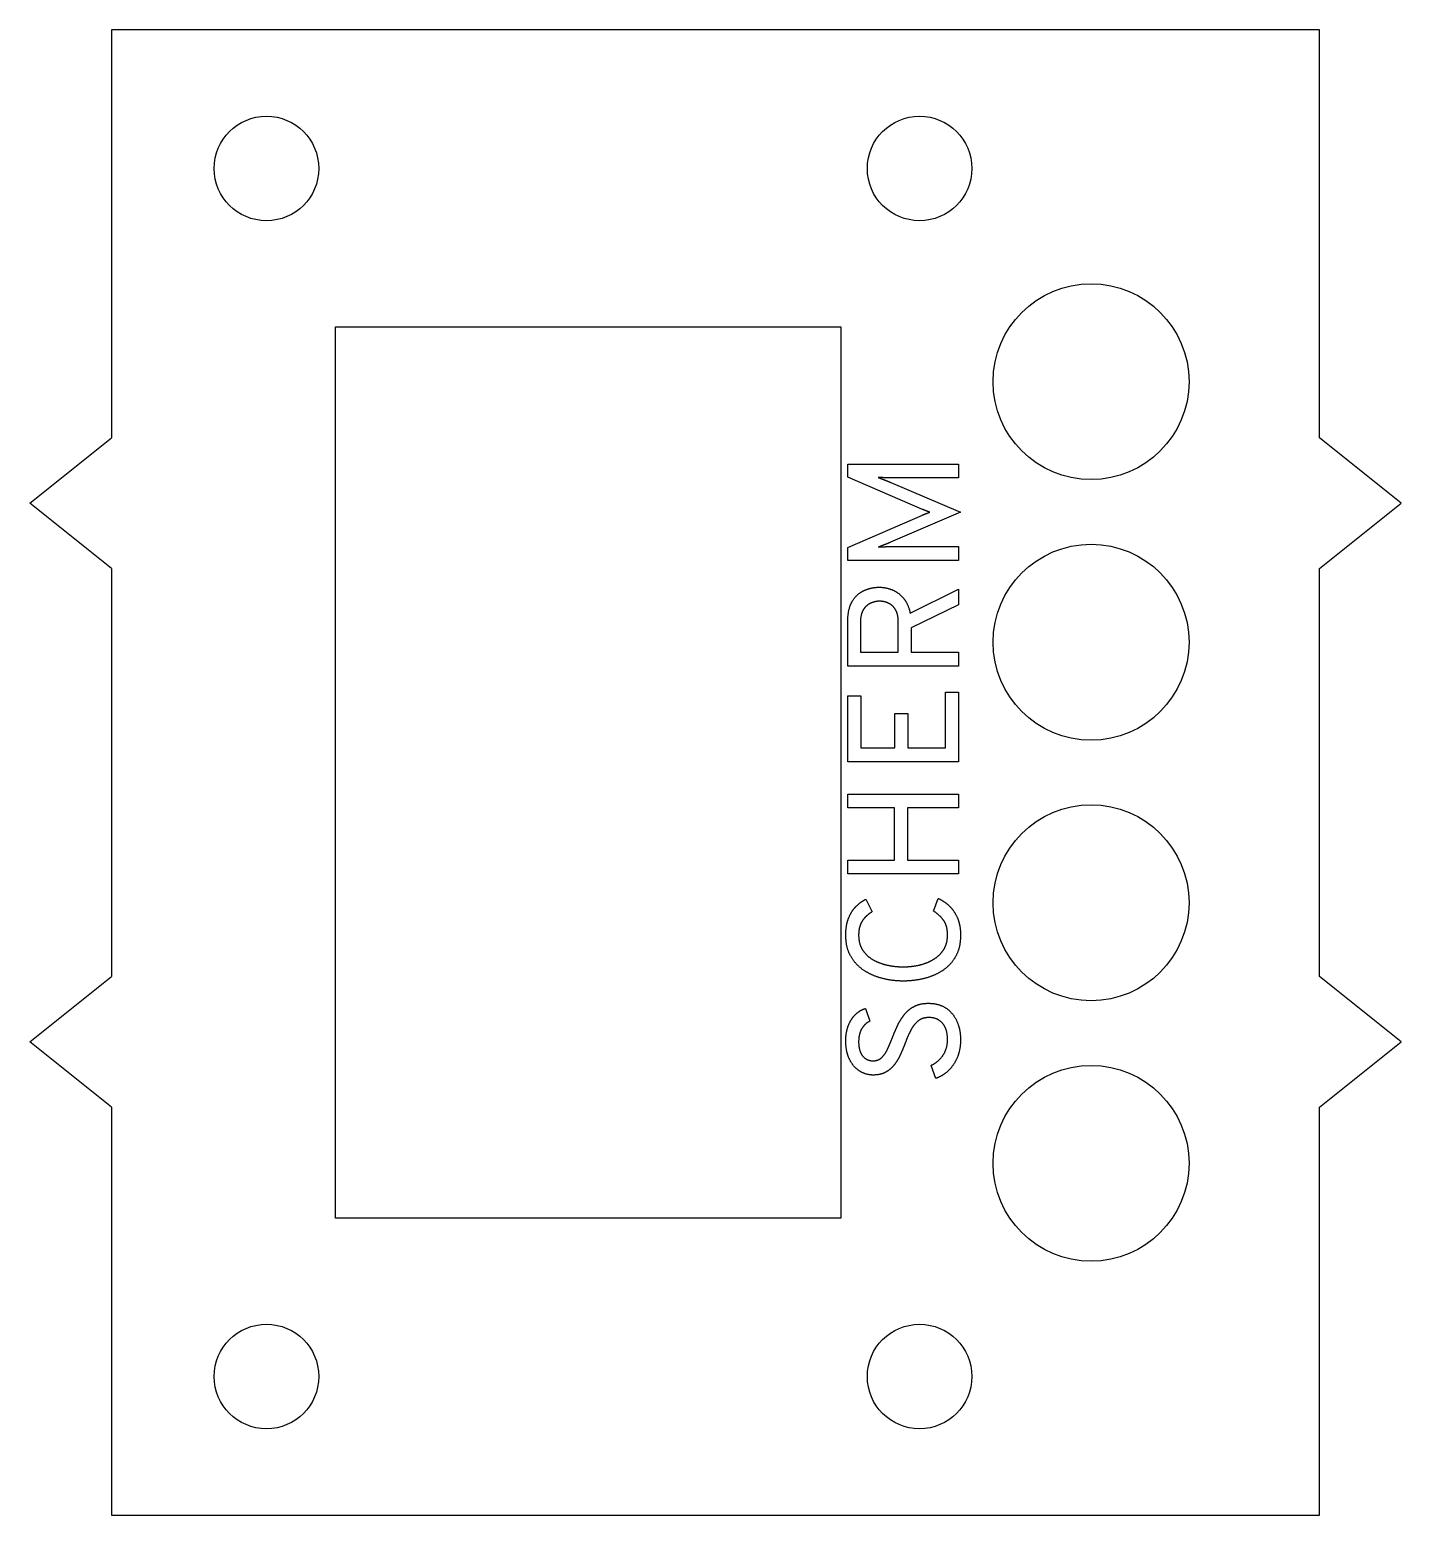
# Model space of a CAD drawing. Header units: millimetres. Extents: x -39.5 to 2.5, y 0 to 45.5.
import ezdxf

# ---------------------------------------------------------------- set-up
doc = ezdxf.new("R2010")
doc.units = ezdxf.units.MM
doc.layers.add('Shape2DView004', color=7, linetype='CONTINUOUS')

msp = doc.modelspace()

# ---------------------------------------------------------------- linework, layer by layer
at = {"layer": 'Shape2DView004'}
for p, q in [((-37, 45.5), (-37, 33)), ((0, 45.5), (-37, 45.5)), ((0, 33), (0, 45.5)), ((-30.14, 9.1), (-30.14, 36.4)), ((-30.14, 36.4), (-14.66, 36.4)), ((-14.66, 36.4), (-14.66, 9.1)), ((-39.5, 31), (-37, 33)), ((2.5, 31), (0, 33)), ((-14.4515, 31.7951), (-14.4515, 32.1979)), ((-14.4515, 32.1979), (-11.055, 32.1979)), ((-14.4515, 31.7951), (-14.4515, 32.1979)), ((-11.055, 32.1979), (-11.055, 31.7761)), ((-12.1656, 30.8093), (-14.4515, 31.7951)), ((-11.055, 31.7761), (-13.1419, 31.7761)), ((-13.1324, 31.634), (-10.9965, 30.7224)), ((-37, 29), (-39.5, 31)), ((0, 29), (2.5, 31)), ((-14.4515, 29.645), (-12.1656, 30.6355)), ((-10.9965, 30.7224), (-13.1419, 29.7998)), ((-14.4515, 29.2469), (-14.4515, 29.645)), ((-14.4515, 29.2469), (-14.4515, 29.645)), ((-13.1419, 29.6687), (-11.055, 29.6687)), ((-11.055, 29.6687), (-11.055, 29.2469)), ((-11.055, 29.2469), (-14.4515, 29.2469)), ((-37, 29), (-37, 16.5)), ((0, 16.5), (0, 29)), ((-12.54, 27.6324), (-11.055, 28.3607)), ((-11.055, 28.3607), (-11.055, 27.8852)), ((-11.055, 27.8852), (-12.5116, 27.1853)), ((-14.4515, 26.0115), (-14.4515, 27.3512)), ((-14.4515, 26.0115), (-14.4515, 27.3512)), ((-14.0597, 27.3607), (-14.0597, 26.4333)), ((-12.9033, 26.4333), (-12.9033, 27.3607)), ((-12.9033, 26.4333), (-12.9033, 27.3607)), ((-12.5116, 27.1853), (-12.5116, 26.4333)), ((-14.0597, 26.4333), (-12.9033, 26.4333)), ((-12.5116, 26.4333), (-11.055, 26.4333)), ((-11.055, 26.4333), (-11.055, 26.0115)), ((-11.055, 26.0115), (-14.4515, 26.0115)), ((-14.4515, 23.0795), (-14.4515, 25.0984)), ((-14.4515, 25.0984), (-14.0534, 25.0984)), ((-14.4515, 23.0795), (-14.4515, 25.0984)), ((-14.0534, 25.0984), (-14.0534, 23.5013)), ((-11.4578, 23.5013), (-11.4578, 25.2058)), ((-11.4578, 25.2058), (-11.055, 25.2058)), ((-11.4578, 23.5013), (-11.4578, 25.2058)), ((-11.055, 25.2058), (-11.055, 23.0795)), ((-13.0108, 23.5013), (-13.0108, 24.555)), ((-13.0108, 24.555), (-12.6127, 24.555)), ((-13.0108, 23.5013), (-13.0108, 24.555)), ((-12.6127, 24.555), (-12.6127, 23.5013)), ((-14.0534, 23.5013), (-13.0108, 23.5013)), ((-12.6127, 23.5013), (-11.4578, 23.5013)), ((-11.055, 23.0795), (-14.4515, 23.0795)), ((-14.4515, 21.6656), (-14.4515, 22.0874)), ((-14.4515, 22.0874), (-11.055, 22.0874)), ((-14.4515, 21.6656), (-14.4515, 22.0874)), ((-11.055, 22.0874), (-11.055, 21.6656)), ((-13.0155, 21.6656), (-14.4515, 21.6656)), ((-13.0155, 20.0637), (-13.0155, 21.6656)), ((-13.0155, 20.0637), (-13.0155, 21.6656)), ((-11.055, 21.6656), (-12.6174, 21.6656)), ((-12.6174, 21.6656), (-12.6174, 20.0637)), ((-14.4515, 19.6419), (-14.4515, 20.0637)), ((-14.4515, 20.0637), (-13.0155, 20.0637)), ((-14.4515, 19.6419), (-14.4515, 20.0637)), ((-12.6174, 20.0637), (-11.055, 20.0637)), ((-11.055, 20.0637), (-11.055, 19.6419)), ((-11.055, 19.6419), (-14.4515, 19.6419)), ((-13.8986, 18.8662), (-13.7043, 18.487)), ((-11.8259, 18.5076), (-11.6806, 18.8946)), ((-11.8259, 18.5076), (-11.6806, 18.8946)), ((-39.5, 14.5), (-37, 16.5)), ((2.5, 14.5), (0, 16.5)), ((-13.9033, 15.5218), (-13.7722, 15.1332)), ((-37, 12.5), (-39.5, 14.5)), ((0, 12.5), (2.5, 14.5)), ((-11.7533, 13.3812), (-11.9002, 13.7793)), ((-11.7533, 13.3812), (-11.9002, 13.7793)), ((-37, 12.5), (-37, 0)), ((0, 0), (0, 12.5)), ((-14.66, 9.1), (-30.14, 9.1)), ((-37, 0), (0, 0))]:
    msp.add_line(p, q, dxfattribs=at)
for centre, radius in [((-32.25, 41.25), 1.6), ((-12.25, 41.25), 1.6), ((-7, 34.72), 3), ((-7, 26.74), 3), ((-7, 18.76), 3), ((-7, 10.78), 3), ((-32.25, 4.25), 1.6), ((-12.25, 4.25), 1.6)]:
    msp.add_circle(centre, radius, dxfattribs=at)
for points, degree in [([(-13.3394, 31.7793), (-13.4499, 31.7825), (-13.5147, 31.7856)], 2), ([(-13.5147, 31.7856), (-13.4326, 31.7556), (-13.3251, 31.713)], 2), ([(-13.1419, 31.7761), (-13.2288, 31.7761), (-13.3394, 31.7793)], 2), ([(-13.3251, 31.713), (-13.2193, 31.6719), (-13.1324, 31.634)], 2), ([(-12.0503, 30.7635), (-12.1656, 30.8093)], 1), ([(-12.0503, 30.7635), (-12.1656, 30.8093)], 1), ([(-12.1656, 30.6355), (-12.1135, 30.6561), (-12.055, 30.6782)], 2), ([(-12.1656, 30.6355), (-12.1135, 30.6561), (-12.055, 30.6782)], 2), ([(-12.055, 30.6782), (-11.9381, 30.7224)], 1), ([(-12.055, 30.6782), (-11.9381, 30.7224)], 1), ([(-11.9381, 30.7224), (-12.0503, 30.7635)], 1), ([(-11.9381, 30.7224), (-12.0503, 30.7635)], 1), ([(-13.3267, 29.724), (-13.4278, 29.6845), (-13.51, 29.6545)], 2), ([(-13.51, 29.6545), (-13.4452, 29.6624), (-13.3362, 29.6656)], 2), ([(-13.3362, 29.6656), (-13.2288, 29.6687), (-13.1419, 29.6687)], 2), ([(-13.1419, 29.7998), (-13.2272, 29.7635), (-13.3267, 29.724)], 2), ([(-14.3109, 27.9926), (-14.1703, 28.2264), (-13.9476, 28.3243)], 2), ([(-14.3109, 27.9926), (-14.1703, 28.2264), (-13.9476, 28.3243)], 2), ([(-13.9476, 28.3243), (-13.7264, 28.4239), (-13.4863, 28.4239)], 2), ([(-13.4863, 28.4239), (-13.2856, 28.4239), (-13.0898, 28.3449)], 2), ([(-13.0898, 28.3449), (-12.8939, 28.2659), (-12.7454, 28.0905)], 2), ([(-14.4515, 27.3512), (-14.4515, 27.7588), (-14.3109, 27.9926)], 2), ([(-14.4515, 27.3512), (-14.4515, 27.7588), (-14.3109, 27.9926)], 2), ([(-13.7375, 27.9404), (-13.8717, 27.8867), (-13.965, 27.7477)], 2), ([(-13.4768, 27.9957), (-13.6032, 27.9957), (-13.7375, 27.9404)], 2), ([(-13.2051, 27.9357), (-13.3362, 27.9957), (-13.4768, 27.9957)], 2), ([(-12.9886, 27.7382), (-13.074, 27.8773), (-13.2051, 27.9357)], 2), ([(-12.9886, 27.7382), (-13.074, 27.8773), (-13.2051, 27.9357)], 2), ([(-12.7454, 28.0905), (-12.5984, 27.9167), (-12.54, 27.6324)], 2), ([(-13.965, 27.7477), (-14.0597, 27.6103), (-14.0597, 27.3607)], 2), ([(-12.9033, 27.3607), (-12.9033, 27.5992), (-12.9886, 27.7382)], 2), ([(-12.9033, 27.3607), (-12.9033, 27.5992), (-12.9886, 27.7382)], 2), ([(-14.1909, 18.6529), (-14.0518, 18.7904), (-13.8986, 18.8662)], 2), ([(-14.1909, 18.6529), (-14.0518, 18.7904), (-13.8986, 18.8662)], 2), ([(-11.6806, 18.8946), (-11.491, 18.8077), (-11.3362, 18.6577)], 2), ([(-11.3362, 18.6577), (-11.1814, 18.5076), (-11.0882, 18.288)], 2), ([(-14.51, 17.7698), (-14.51, 18.0826), (-14.4199, 18.2991)], 2), ([(-14.51, 17.7698), (-14.51, 18.0826), (-14.4199, 18.2991)], 2), ([(-14.4199, 18.2991), (-14.3315, 18.5171), (-14.1909, 18.6529)], 2), ([(-14.4199, 18.2991), (-14.3315, 18.5171), (-14.1909, 18.6529)], 2), ([(-13.9176, 18.3133), (-14.0108, 18.2185), (-14.0629, 18.0874)], 2), ([(-13.7043, 18.487), (-13.8244, 18.4081), (-13.9176, 18.3133)], 2), ([(-11.5147, 18.2201), (-11.6348, 18.3907), (-11.8259, 18.5076)], 2), ([(-11.5147, 18.2201), (-11.6348, 18.3907), (-11.8259, 18.5076)], 2), ([(-11.3947, 17.7698), (-11.3947, 18.051), (-11.5147, 18.2201)], 2), ([(-11.3947, 17.7698), (-11.3947, 18.051), (-11.5147, 18.2201)], 2), ([(-11.0882, 18.288), (-10.9965, 18.0684), (-10.9965, 17.7698)], 2), ([(-14.3583, 17.1221), (-14.51, 17.3907), (-14.51, 17.7698)], 2), ([(-14.3583, 17.1221), (-14.51, 17.3907), (-14.51, 17.7698)], 2), ([(-14.0629, 18.0874), (-14.1166, 17.9562), (-14.1166, 17.7698)], 2), ([(-14.1166, 17.7698), (-14.1166, 17.4981), (-13.9934, 17.3101)], 2), ([(-11.51, 17.3306), (-11.3947, 17.5139), (-11.3947, 17.7698)], 2), ([(-11.51, 17.3306), (-11.3947, 17.5139), (-11.3947, 17.7698)], 2), ([(-10.9965, 17.7698), (-10.9965, 17.3844), (-11.1466, 17.1142)], 2), ([(-13.9934, 17.3101), (-13.8702, 17.1237), (-13.668, 17.01)], 2), ([(-11.8196, 17.0289), (-11.6253, 17.149), (-11.51, 17.3306)], 2), ([(-11.8196, 17.0289), (-11.6253, 17.149), (-11.51, 17.3306)], 2), ([(-13.9523, 16.6877), (-14.2067, 16.8551), (-14.3583, 17.1221)], 2), ([(-13.9523, 16.6877), (-14.2067, 16.8551), (-14.3583, 17.1221)], 2), ([(-13.668, 17.01), (-13.4673, 16.8978), (-13.2272, 16.8472)], 2), ([(-13.2272, 16.8472), (-12.9871, 16.7983), (-12.7533, 16.7983)], 2), ([(-12.7533, 16.7983), (-12.5005, 16.7983), (-12.2572, 16.8536)], 2), ([(-12.2572, 16.8536), (-12.0155, 16.9104), (-11.8196, 17.0289)], 2), ([(-12.2572, 16.8536), (-12.0155, 16.9104), (-11.8196, 17.0289)], 2), ([(-11.1466, 17.1142), (-11.2983, 16.8457), (-11.5511, 16.6798)], 2), ([(-13.3852, 16.4412), (-13.698, 16.5202), (-13.9523, 16.6877)], 2), ([(-13.3852, 16.4412), (-13.698, 16.5202), (-13.9523, 16.6877)], 2), ([(-12.7533, 16.3622), (-13.074, 16.3622), (-13.3852, 16.4412)], 2), ([(-12.1182, 16.4381), (-12.431, 16.3622), (-12.7533, 16.3622)], 2), ([(-11.5511, 16.6798), (-11.8054, 16.5155), (-12.1182, 16.4381)], 2), ([(-14.2146, 15.3385), (-14.0787, 15.4712), (-13.9033, 15.5218)], 2), ([(-14.2146, 15.3385), (-14.0787, 15.4712), (-13.9033, 15.5218)], 2), ([(-12.709, 15.3464), (-12.5858, 15.4981), (-12.4073, 15.5897)], 2), ([(-12.709, 15.3464), (-12.5858, 15.4981), (-12.4073, 15.5897)], 2), ([(-12.4073, 15.5897), (-12.2288, 15.6814), (-11.9776, 15.6814)], 2), ([(-11.9776, 15.6814), (-11.6648, 15.6814), (-11.4452, 15.536)], 2), ([(-11.4452, 15.536), (-11.2272, 15.3907), (-11.1119, 15.1379)], 2), ([(-14.431, 15.0005), (-14.352, 15.2058), (-14.2146, 15.3385)], 2), ([(-14.431, 15.0005), (-14.352, 15.2058), (-14.2146, 15.3385)], 2), ([(-13.7722, 15.1332), (-13.916, 15.0731), (-14.0155, 14.9104)], 2), ([(-12.9191, 15.0131), (-12.8338, 15.1948), (-12.709, 15.3464)], 2), ([(-12.9191, 15.0131), (-12.8338, 15.1948), (-12.709, 15.3464)], 2), ([(-12.2967, 15.1363), (-12.431, 15.0273), (-12.521, 14.852)], 2), ([(-11.9681, 15.2453), (-12.164, 15.2453), (-12.2967, 15.1363)], 2), ([(-11.5416, 15.0621), (-11.6885, 15.2453), (-11.9681, 15.2453)], 2), ([(-11.3947, 14.5755), (-11.3947, 14.8804), (-11.5416, 15.0621)], 2), ([(-11.3947, 14.5755), (-11.3947, 14.8804), (-11.5416, 15.0621)], 2), ([(-11.1119, 15.1379), (-10.9965, 14.8852), (-10.9965, 14.566)], 2), ([(-14.51, 14.5265), (-14.51, 14.7967), (-14.431, 15.0005)], 2), ([(-14.51, 14.5265), (-14.51, 14.7967), (-14.431, 15.0005)], 2), ([(-14.0155, 14.9104), (-14.1166, 14.7493), (-14.1166, 14.4981)], 2), ([(-13.224, 14.2943), (-13.1466, 14.4618), (-13.074, 14.6529)], 2), ([(-13.224, 14.2943), (-13.1466, 14.4618), (-13.074, 14.6529)], 2), ([(-13.074, 14.6529), (-13.006, 14.833), (-12.9191, 15.0131)], 2), ([(-13.074, 14.6529), (-13.006, 14.833), (-12.9191, 15.0131)], 2), ([(-12.521, 14.852), (-12.6127, 14.6766), (-12.6853, 14.4776)], 2), ([(-11.5337, 14.0889), (-11.3947, 14.2959), (-11.3947, 14.5755)], 2), ([(-11.5337, 14.0889), (-11.3947, 14.2959), (-11.3947, 14.5755)], 2), ([(-10.9965, 14.566), (-10.9965, 14.269), (-11.0945, 14.0289)], 2), ([(-14.3947, 13.9626), (-14.51, 14.1964), (-14.51, 14.5265)], 2), ([(-14.3947, 13.9626), (-14.51, 14.1964), (-14.51, 14.5265)], 2), ([(-14.1166, 14.4981), (-14.1166, 14.228), (-13.9981, 14.0731)], 2), ([(-13.4073, 14.0226), (-13.3014, 14.1269), (-13.224, 14.2943)], 2), ([(-13.4073, 14.0226), (-13.3014, 14.1269), (-13.224, 14.2943)], 2), ([(-12.8307, 14.1237), (-12.9112, 13.9468), (-13.0218, 13.8014)], 2), ([(-12.6853, 14.4776), (-12.7517, 14.3006), (-12.8307, 14.1237)], 2), ([(-14.0882, 13.6071), (-14.2793, 13.7303), (-14.3947, 13.9626)], 2), ([(-14.0882, 13.6071), (-14.2793, 13.7303), (-14.3947, 13.9626)], 2), ([(-13.9981, 14.0731), (-13.8796, 13.9199), (-13.6711, 13.9199)], 2), ([(-13.6711, 13.9199), (-13.5131, 13.9199), (-13.4073, 14.0226)], 2), ([(-13.6711, 13.9199), (-13.5131, 13.9199), (-13.4073, 14.0226)], 2), ([(-13.0218, 13.8014), (-13.1324, 13.6577), (-13.2904, 13.5708)], 2), ([(-11.9002, 13.7793), (-11.6743, 13.882), (-11.5337, 14.0889)], 2), ([(-11.9002, 13.7793), (-11.6743, 13.882), (-11.5337, 14.0889)], 2), ([(-11.0945, 14.0289), (-11.194, 13.7888), (-11.3646, 13.6229)], 2), ([(-13.6711, 13.4839), (-13.8986, 13.4839), (-14.0882, 13.6071)], 2), ([(-13.6711, 13.4839), (-13.8986, 13.4839), (-14.0882, 13.6071)], 2), ([(-13.2904, 13.5708), (-13.4499, 13.4839), (-13.6711, 13.4839)], 2), ([(-11.3646, 13.6229), (-11.5353, 13.457), (-11.7533, 13.3812)], 2)]:
    msp.add_open_spline(points, degree=degree, dxfattribs=at)

doc.saveas('drawing.dxf')
